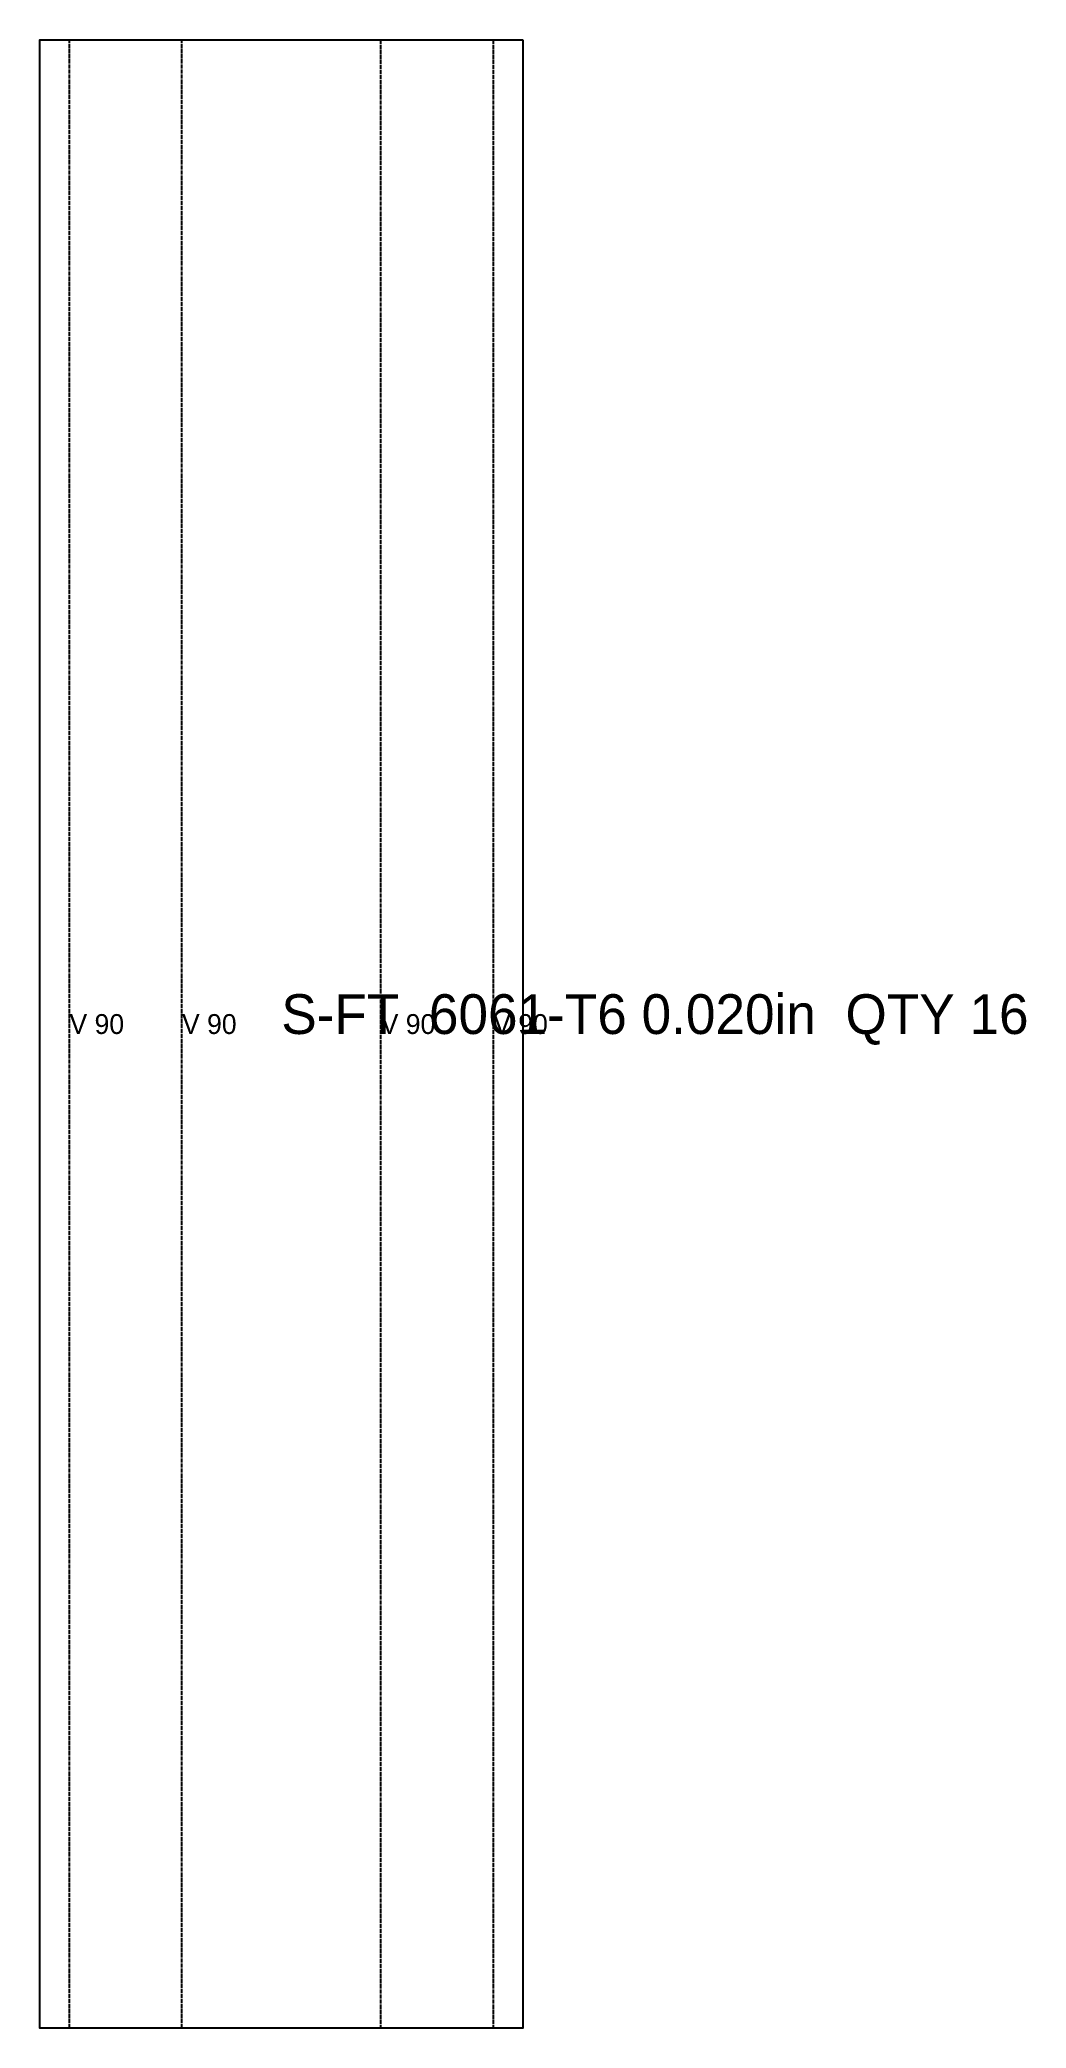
# Model space of a CAD drawing. Header units: millimetres. Extents: x -43 to 255, y 0 to 600.
import ezdxf

# ---------------------------------------------------------------- set-up
doc = ezdxf.new("R2010")
doc.units = ezdxf.units.MM
doc.linetypes.add('DASHED', pattern=[1.524, 1.27, -0.254])
for name, color, linetype in [('CUT', 7, 'CONTINUOUS'), ('ETCH', 8, 'CONTINUOUS'), ('VALLEY', 1, 'DASHED')]:
    doc.layers.add(name, color=color, linetype=linetype)

msp = doc.modelspace()

# ---------------------------------------------------------------- linework, layer by layer
at = {"layer": 'CUT'}
msp.add_lwpolyline([(102.94, 600), (102.94, 0), (-42.94, 0), (-42.94, 600), (102.94, 600)], close=True, dxfattribs=at)
at = {"layer": 'VALLEY'}
for p, q in [((-33.97, 0), (-33.97, 600)), ((0, 0), (0, 600)), ((60, 600), (60, 0)), ((93.97, 600), (93.97, 0))]:
    msp.add_line(p, q, dxfattribs=at)

# ---------------------------------------------------------------- texts
at = {"layer": 'ETCH'}
for s, height, p in [('S-FT  6061-T6 0.020in  QTY 16', 12, (30, 300)), ('V 90', 6, (-33.97, 300)), ('V 90', 6, (0, 300)), ('V 90', 6, (60, 300)), ('V 90', 6, (93.97, 300))]:
    msp.add_text(s, height=height, dxfattribs=at).set_placement(p)

doc.saveas('drawing.dxf')
